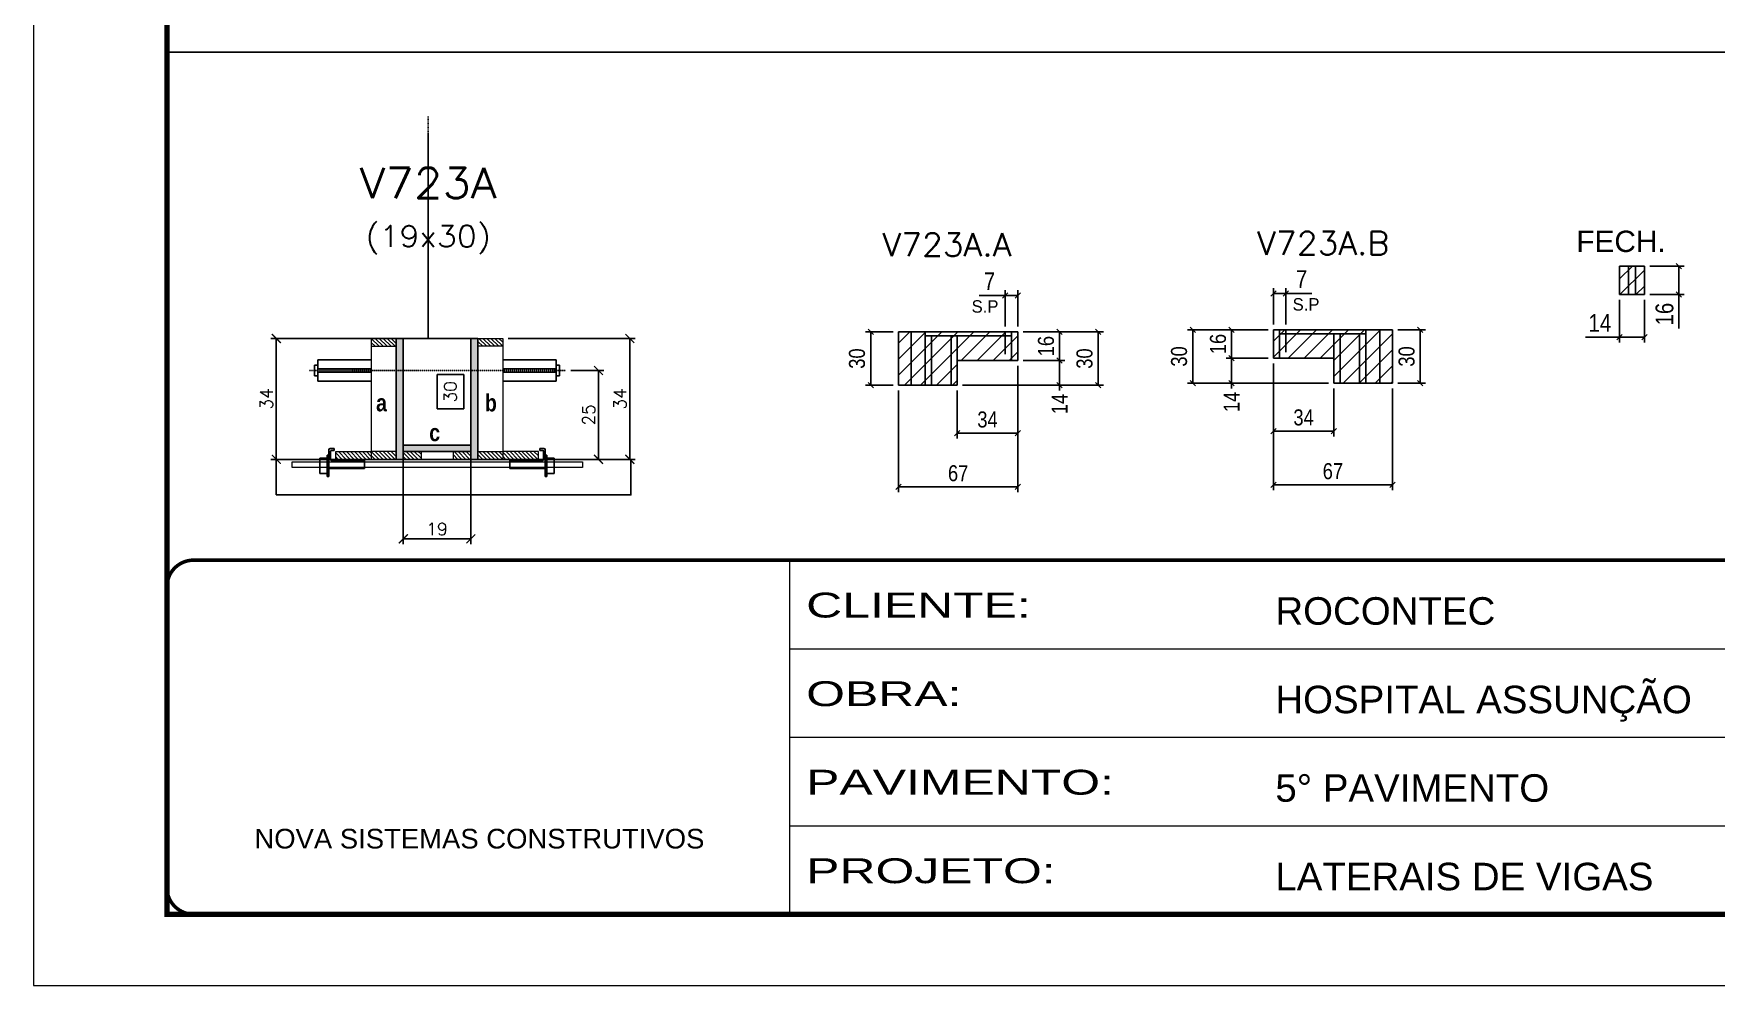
# Model space of a CAD drawing. Extents: x -20960 to -5926, y -2106 to 21915.
# Drawn here: x -10608 to -9662, y 12825 to 13361 of the extents above; entities that cross this region are included whole.
import ezdxf
from ezdxf.enums import TextEntityAlignment as Align

# ---------------------------------------------------------------- set-up
doc = ezdxf.new("R2010")
doc.units = 0
for name, pattern in [('CONTINUO', [0]), ('DASHED', [0.75, 0.5, -0.25]), ('HIDDEN', [0.375, 0.25, -0.125])]:
    doc.linetypes.add(name, pattern=pattern)
for name, color, linetype in [('5', 5, 'Continuous'), ('barrote', 251, 'Continuous'), ('COTA', 241, 'Continuous'), ('Cota Seção (2x)', 4, 'Continuous'), ('detalhes', 4, 'Continuous'), ('Painéis', 200, 'Continuous'), ('presilha', 1, 'Continuous'), ('Reaproveitamento', 251, 'Continuous'), ('SARR_2.2x7', 40, 'Continuous'), ('SARR_3.5x7', 81, 'Continuous'), ('TENSOR', 3, 'Continuous'), ('texto', 7, 'Continuous'), ('Texto de Titulo', 7, 'Continuous'), ('Texto Qtd Sarr', 242, 'Continuous')]:
    doc.layers.add(name, color=color, linetype=linetype)
for name, color, linetype, lineweight in [('CONCRETO', 251, 'Continuous', 25), ('Folhas', 255, 'Continuous', 9), ('Hachura', 251, 'Continuous', 9), ('Madeira', 126, 'Continuous', 18), ('SARRAFO DE PRESSAO', 251, 'DASHED', 9), ('SCO-___-LAJ', 2, 'Continuous', 0), ('Texto Seção', 7, 'Continuous', 15)]:
    doc.layers.add(name, color=color, linetype=linetype, lineweight=lineweight)
doc.styles.add('ARIAL', font='arial.ttf')
doc.styles.add('COTA TECNICA', font='techl___.ttf', dxfattribs={"height": 10})
doc.styles.add('COTA TECNICA-50', font='techl___.ttf', dxfattribs={"height": 9})
doc.styles.add('REGUA-120', font='ROMANS.shx', dxfattribs={"height": 15})
doc.styles.add('Romans', font='romans.shx')
doc.styles.add('ROMAS860', font='ROMAS860.SHX')
doc.styles.get("Standard").update_dxf_attribs({"font": 'arial.ttf'})
doc.styles.add('TECNICA', font='techb___.ttf', dxfattribs={"height": 10})
doc.styles.add('Tecnologia', font='')
doc.styles.get('Tecnologia').set_extended_font_data('Forgotten Futurist')
doc.dimstyles.new('COTA PAINEL-50', dxfattribs={"dimtxt": 9, "dimasz": 3, "dimexe": 3, "dimexo": 3, "dimgap": 3, "dimtad": 1, "dimdec": 1, "dimzin": 12, "dimdsep": 46, "dimtxsty": 'COTA TECNICA-50', "dimblk1": 'OBLIQUE', "dimblk2": 'OBLIQUE', "dimsah": 1, "dimcen": 0.9, "dimclrd": 4, "dimclre": 4, "dimclrt": 240, "dimadec": 1, "dimazin": 3, "dimtfac": 1, "dimtdec": 1, "dimtmove": 0, "dimatfit": 3, "dimfxl": 1, "dimtolj": 1, "dimtzin": 12, "dimarcsym": 0})
doc.dimstyles.new('Cota Seção (2x)', dxfattribs={"dimtxt": 7, "dimasz": 5, "dimexe": 3, "dimexo": 3, "dimgap": 2, "dimtad": 3, "dimdec": 1, "dimlfac": 0.5, "dimzin": 12, "dimdsep": 46, "dimtxsty": 'Romans', "dimblk": 'ARCHTICK', "dimcen": 0, "dimclrd": 4, "dimclre": 4, "dimclrt": 1, "dimadec": 1, "dimazin": 3, "dimtfac": 1, "dimtdec": 1, "dimtmove": 0, "dimatfit": 3, "dimldrblk": 'OBLIQUE', "dimfxl": 1, "dimtolj": 1, "dimtzin": 12, "dimarcsym": 0})
doc.dimstyles.new('Cota Seção interna', dxfattribs={"dimtxt": 7, "dimasz": 6, "dimexe": 0.18, "dimexo": 2, "dimgap": -4, "dimtad": 3, "dimdec": 1, "dimlfac": 0.5, "dimzin": 12, "dimdsep": 46, "dimtxsty": 'Romans', "dimblk": 'ARCHTICK', "dimcen": 0.09, "dimse1": 1, "dimse2": 1, "dimsd1": 1, "dimsd2": 1, "dimclrd": 180, "dimclre": 5, "dimclrt": 1, "dimadec": 0, "dimazin": 3, "dimtfac": 1, "dimtdec": 1, "dimtofl": 0, "dimtmove": 0, "dimatfit": 3, "dimldrblk": 'ARCHTICK', "dimfxl": 1, "dimtolj": 1, "dimtzin": 0, "dimarcsym": 0})
doc.dimstyles.new('PAINEL', dxfattribs={"dimtxt": 10, "dimasz": 3, "dimexe": 3, "dimexo": 3, "dimgap": 3, "dimtad": 1, "dimdec": 1, "dimzin": 12, "dimdsep": 46, "dimtxsty": 'COTA TECNICA', "dimblk1": 'OBLIQUE', "dimblk2": 'OBLIQUE', "dimsah": 1, "dimcen": 0.9, "dimclrd": 4, "dimclre": 4, "dimclrt": 240, "dimadec": 1, "dimazin": 3, "dimtfac": 1, "dimtdec": 1, "dimtmove": 0, "dimatfit": 3, "dimfxl": 1, "dimtolj": 1, "dimtzin": 12, "dimarcsym": 0})
pattern_1 = [(315, (12556.1016, 4891.6984), (1.12253202, 1.12253202), [])]
pattern_2 = [(315, (12556.1016, 4818.0984), (1.12253202, 1.12253202), [])]

# ---------------------------------------------------------------- blocks, each defined once
blk = doc.blocks.new('9999999999')
at = {"color": 30, "linetype": 'CONTINUO'}
for p, q in [((98564.56, 34230.21), (98564.56, 34429.45)), ((98564.56, 34379.64), (99583.98, 34379.64)), ((98564.56, 34329.83), (99487.98, 34329.83)), ((98564.56, 34280.02), (99487.98, 34280.02))]:
    blk.add_line(p, q, dxfattribs=at)
at = {"color": 30, "linetype": 'CONTINUO', "const_width": 2}
blk.add_lwpolyline([(99583.98, 34230.21), (99583.98, 34414.45, 0.414214), (99568.98, 34429.45), (98228.98, 34429.45, 0.414214), (98213.98, 34414.45), (98213.98, 34245.21, 0.414214), (98228.98, 34230.21), (99583.98, 34230.21)], format="xyb", dxfattribs=at)
at = {"layer": 'Folhas'}
blk.add_lwpolyline([(98138.98, 34190.21), (99623.98, 34190.21), (99623.98, 35240.21), (98138.98, 35240.21)], close=True, dxfattribs=at)
at = {"layer": 'Folhas', "color": 30, "const_width": 3}
blk.add_lwpolyline([(98213.98, 34230.21), (99583.98, 34230.21), (99583.98, 35200.21), (98213.98, 35200.21)], close=True, dxfattribs=at)
at = {"color": 7, "linetype": 'Continuous', "ltscale": 5, "style": 'ARIAL'}
for s, height, p in [('ROCONTEC', 15.483, (98837.68, 34393.13)), ('HOSPITAL ASSUNÇÃO', 15.4829, (98837.68, 34343.32)), ('5° PAVIMENTO', 15.4829, (98837.68, 34293.51)), ('NOVA SISTEMAS CONSTRUTIVOS', 11.0592, (98263.19, 34267.21)), ('LATERAIS DE VIGAS', 15.4829, (98837.68, 34243.7))]:
    blk.add_text(s, height=height, dxfattribs=at).set_placement(p)
at = {"layer": 'Folhas', "color": 7, "style": 'Tecnologia', "width": 1.5}
for s, p in [('CLIENTE:', (98573.65, 34397.17)), ('OBRA:', (98573.65, 34347.31)), ('PAVIMENTO:', (98573.65, 34297.5)), ('PROJETO:', (98573.65, 34247.69))]:
    blk.add_text(s, height=14, dxfattribs=at).set_placement(p)
blk = doc.blocks.new('_ArchTick')
at = {"color": 0, "linetype": 'ByBlock', "const_width": 0.15}
blk.add_lwpolyline([(-0.5, -0.5), (0.5, 0.5)], dxfattribs=at)
blk = doc.blocks.new('*D892')
at = {"layer": 'COTA', "color": 4, "lineweight": -2, "transparency": 16777216}
for p, q in [((-10403.52, 13189.34), (-10474.97, 13189.34)), ((-10471.97, 13121.34), (-10471.97, 13189.34)), ((-10441.52, 13121.34), (-10474.97, 13121.34))]:
    blk.add_line(p, q, dxfattribs=at)
at = {"layer": 'Defpoints', "color": 0, "transparency": 16777216}
for p in [(-10471.97, 13189.34), (-10400.52, 13189.34), (-10438.52, 13121.34)]:
    blk.add_point(p, dxfattribs=at)
at = {"layer": 'COTA', "color": 4, "lineweight": -2, "transparency": 16777216, "xscale": 5, "yscale": 5, "zscale": 5}
for p, rotation in [((-10471.97, 13189.34), 90), ((-10471.97, 13121.34), 270)]:
    blk.add_blockref('_ArchTick', p, dxfattribs=dict(at, rotation=rotation))
at = {"layer": 'COTA', "color": 1, "transparency": 16777216, "insert": (-10477.47, 13155.34), "char_height": 7, "attachment_point": 5, "rotation": 90, "style": 'Romans'}
blk.add_mtext('\\A1;34', dxfattribs=at)
blk = doc.blocks.new('_Oblique')
at = {"color": 0, "linetype": 'ByBlock', "lineweight": -2}
blk.add_line((-0.5, -0.5), (0.5, 0.5), dxfattribs=at)
blk = doc.blocks.new('*D893')
at = {"layer": 'COTA', "color": 4, "lineweight": -2, "transparency": 16777216}
for p, q in [((-10341.53, 13189.34), (-10270.04, 13189.34)), ((-10273.04, 13121.34), (-10273.04, 13189.34)), ((-10321.52, 13121.34), (-10270.04, 13121.34))]:
    blk.add_line(p, q, dxfattribs=at)
at = {"layer": 'Defpoints', "color": 0, "transparency": 16777216}
for p in [(-10344.53, 13189.34), (-10273.04, 13189.34), (-10324.52, 13121.34)]:
    blk.add_point(p, dxfattribs=at)
at = {"layer": 'COTA', "color": 4, "lineweight": -2, "transparency": 16777216, "xscale": 5, "yscale": 5, "zscale": 5}
for p, rotation in [((-10273.04, 13189.34), 90), ((-10273.04, 13121.34), 270)]:
    blk.add_blockref('_ArchTick', p, dxfattribs=dict(at, rotation=rotation))
at = {"layer": 'COTA', "color": 1, "transparency": 16777216, "insert": (-10278.54, 13155.34), "char_height": 7, "attachment_point": 5, "rotation": 90, "style": 'Romans'}
blk.add_mtext('\\A1;34', dxfattribs=at)
blk = doc.blocks.new('*D894')
at = {"layer": 'Cota Seção (2x)', "color": 180, "lineweight": -2, "transparency": 16777216}
for p, q in [((-10366.52, 13169.01), (-10381.52, 13169.01)), ((-10381.52, 13169.01), (-10381.52, 13149.68)), ((-10366.52, 13149.68), (-10366.52, 13169.01)), ((-10381.52, 13149.68), (-10366.52, 13149.68))]:
    blk.add_line(p, q, dxfattribs=at)
at = {"layer": 'Defpoints', "color": 0, "transparency": 16777216}
for p in [(-10362.53, 13189.34), (-10362.52, 13189.34), (-10362.52, 13129.34)]:
    blk.add_point(p, dxfattribs=at)
at = {"layer": 'Cota Seção (2x)', "color": 1, "transparency": 16777216, "insert": (-10374.02, 13159.34), "char_height": 7, "attachment_point": 5, "rotation": 90, "style": 'Romans'}
blk.add_mtext('\\A1;30', dxfattribs=at)
blk = doc.blocks.new('titulo1')
at = {"layer": 'Defpoints', "color": 252, "linetype": 'HIDDEN', "ltscale": 2}
blk.add_line((0, 0), (0, 125), dxfattribs=at)
at = {"layer": 'Defpoints', "style": 'Romans', "oblique": 15}
blk.add_attdef('FOLHA', text='', height=10, dxfattribs=at).set_placement((0, 15.58), align=Align.MIDDLE_CENTER)
at = {"layer": 'Texto Qtd Sarr', "color": 3, "style": 'Romans', "oblique": 15}
for tag, height, p in [('TITULO', 17, (0, 71.45)), ('SEÇÃO', 12, (0, 41.55))]:
    blk.add_attdef(tag, text='', height=height, dxfattribs=at).set_placement(p, align=Align.MIDDLE_CENTER)
blk = doc.blocks.new('PRESILHA METÁLICA 1')
at = {"layer": 'presilha'}
for p, q in [((6, 15.5), (7.5, 15.5)), ((6, -2.5), (6, 15.5)), ((7.5, 10.6), (7.5, 19.9)), ((7.5, 15.5), (7.5, -2.5)), ((12, 21), (8.6, 21)), ((9, 11.6), (9, 18.9)), ((12, 19.5), (9.6, 19.5)), ((12, 21), (12, 19.5)), ((0, 13), (6, 13)), ((0, 13), (0, 0)), ((6, 0), (0, 0)), ((6, 13), (6, 0)), ((37.5, 4.1), (7.5, 4.1)), ((37.5, 11), (9.6, 11)), ((37.5, 11), (37.5, 4.1)), ((7.5, -2.5), (6, -2.5))]:
    blk.add_line(p, q, dxfattribs=at)
for centre, radius, start, end in [((8.6, 19.9), 1.14, 90, 180), ((9.6, 18.9), 0.57, 90, 180), ((9.6, 11.6), 0.57, 180, 270)]:
    blk.add_arc(centre, radius, start, end, dxfattribs=at)
blk = doc.blocks.new('*D895')
at = {"layer": 'COTA', "color": 4, "lineweight": -2, "transparency": 16777216}
for p, q in [((-10400.52, 13122.74), (-10400.52, 13073.62)), ((-10362.52, 13122.74), (-10362.52, 13073.62)), ((-10400.52, 13076.62), (-10362.52, 13076.62))]:
    blk.add_line(p, q, dxfattribs=at)
at = {"layer": 'Defpoints', "color": 0, "transparency": 16777216}
for p in [(-10400.52, 13125.74), (-10362.52, 13125.74), (-10362.52, 13076.62)]:
    blk.add_point(p, dxfattribs=at)
at = {"layer": 'COTA', "color": 4, "lineweight": -2, "transparency": 16777216, "xscale": 5, "yscale": 5, "zscale": 5, "rotation": 180}
blk.add_blockref('_ArchTick', (-10400.52, 13076.62), dxfattribs=at)
at = {"layer": 'COTA', "color": 4, "lineweight": -2, "transparency": 16777216, "xscale": 5, "yscale": 5, "zscale": 5}
blk.add_blockref('_ArchTick', (-10362.52, 13076.62), dxfattribs=at)
at = {"layer": 'COTA', "color": 1, "transparency": 16777216, "insert": (-10381.52, 13082.12), "char_height": 7, "attachment_point": 5, "style": 'Romans'}
blk.add_mtext('\\A1;19', dxfattribs=at)
blk = doc.blocks.new('*D896')
at = {"layer": 'COTA', "color": 4, "lineweight": -2, "transparency": 16777216}
for p, q in [((-10306.22, 13171.31), (-10287.66, 13171.31)), ((-10290.66, 13171.31), (-10290.66, 13121.34)), ((-10306.22, 13121.34), (-10287.66, 13121.34))]:
    blk.add_line(p, q, dxfattribs=at)
at = {"layer": 'Defpoints', "color": 0, "transparency": 16777216}
for p in [(-10309.22, 13171.31), (-10309.22, 13121.34), (-10290.66, 13121.34)]:
    blk.add_point(p, dxfattribs=at)
at = {"layer": 'COTA', "color": 4, "lineweight": -2, "transparency": 16777216, "xscale": 5, "yscale": 5, "zscale": 5}
for p, rotation in [((-10290.66, 13171.31), 90), ((-10290.66, 13121.34), 270)]:
    blk.add_blockref('_ArchTick', p, dxfattribs=dict(at, rotation=rotation))
at = {"layer": 'COTA', "color": 1, "transparency": 16777216, "insert": (-10296.16, 13146.33), "char_height": 7, "attachment_point": 5, "rotation": 90, "style": 'Romans'}
blk.add_mtext('\\A1;25', dxfattribs=at)
blk = doc.blocks.new('*D942')
at = {"layer": 'COTA', "color": 4, "lineweight": -2, "transparency": 16777216}
for p, q in [((-10124.79, 13193.04), (-10140.48, 13193.04)), ((-10137.48, 13193.04), (-10137.48, 13163.04)), ((-10124.79, 13163.04), (-10140.48, 13163.04))]:
    blk.add_line(p, q, dxfattribs=at)
at = {"layer": 'Defpoints', "color": 0, "transparency": 16777216}
for p in [(-10121.79, 13193.04), (-10137.48, 13163.04), (-10121.79, 13163.04)]:
    blk.add_point(p, dxfattribs=at)
at = {"layer": 'COTA', "color": 4, "lineweight": -2, "transparency": 16777216, "xscale": 3, "yscale": 3, "zscale": 3}
for p, rotation in [((-10137.48, 13193.04), 90), ((-10137.48, 13163.04), 270)]:
    blk.add_blockref('_Oblique', p, dxfattribs=dict(at, rotation=rotation))
at = {"layer": 'COTA', "color": 240, "transparency": 16777216, "insert": (-10145.18, 13178.04), "char_height": 9, "attachment_point": 5, "rotation": 90, "style": 'COTA TECNICA-50'}
blk.add_mtext('\\A1;30', dxfattribs=at)
blk = doc.blocks.new('*D943')
at = {"layer": 'COTA', "color": 4, "lineweight": -2, "transparency": 16777216}
for p, q in [((-10051.79, 13177.04), (-10028.26, 13177.04)), ((-10031.26, 13177.04), (-10031.26, 13163.04)), ((-10085.79, 13163.04), (-10028.26, 13163.04)), ((-10031.26, 13163.04), (-10031.26, 13160.04))]:
    blk.add_line(p, q, dxfattribs=at)
at = {"layer": 'Defpoints', "color": 0, "transparency": 16777216}
for p in [(-10054.79, 13177.04), (-10088.79, 13163.04), (-10031.26, 13163.04)]:
    blk.add_point(p, dxfattribs=at)
at = {"layer": 'COTA', "color": 4, "lineweight": -2, "transparency": 16777216, "xscale": 3, "yscale": 3, "zscale": 3}
for p, rotation in [((-10031.26, 13177.04), 90), ((-10031.26, 13163.04), 270)]:
    blk.add_blockref('_Oblique', p, dxfattribs=dict(at, rotation=rotation))
at = {"layer": 'COTA', "color": 240, "transparency": 16777216, "insert": (-10031.26, 13152.49), "char_height": 9, "attachment_point": 5, "rotation": 90, "style": 'COTA TECNICA-50'}
blk.add_mtext('\\A1;14', dxfattribs=at)
blk = doc.blocks.new('*D944')
at = {"layer": 'COTA', "color": 4, "lineweight": -2, "transparency": 16777216}
for p, q in [((-10051.79, 13193.04), (-10028.26, 13193.04)), ((-10031.26, 13193.04), (-10031.26, 13177.04)), ((-10051.79, 13177.04), (-10028.26, 13177.04))]:
    blk.add_line(p, q, dxfattribs=at)
at = {"layer": 'Defpoints', "color": 0, "transparency": 16777216}
for p in [(-10054.79, 13193.04), (-10054.79, 13177.04), (-10031.26, 13177.04)]:
    blk.add_point(p, dxfattribs=at)
at = {"layer": 'COTA', "color": 4, "lineweight": -2, "transparency": 16777216, "xscale": 3, "yscale": 3, "zscale": 3}
for p, rotation in [((-10031.26, 13193.04), 90), ((-10031.26, 13177.04), 270)]:
    blk.add_blockref('_Oblique', p, dxfattribs=dict(at, rotation=rotation))
at = {"layer": 'COTA', "color": 240, "transparency": 16777216, "insert": (-10038.85, 13185.04), "char_height": 9, "attachment_point": 5, "rotation": 90, "style": 'COTA TECNICA-50'}
blk.add_mtext('\\A1;16', dxfattribs=at)
blk = doc.blocks.new('*D897')
at = {"layer": 'COTA', "color": 4, "lineweight": -2, "transparency": 16777216}
for p, q in [((-10051.79, 13193.04), (-10006.46, 13193.04)), ((-10009.46, 13193.04), (-10009.46, 13163.04)), ((-10085.79, 13163.04), (-10006.46, 13163.04))]:
    blk.add_line(p, q, dxfattribs=at)
at = {"layer": 'Defpoints', "color": 0, "transparency": 16777216}
for p in [(-10054.79, 13193.04), (-10088.79, 13163.04), (-10009.46, 13163.04)]:
    blk.add_point(p, dxfattribs=at)
at = {"layer": 'COTA', "color": 4, "lineweight": -2, "transparency": 16777216, "xscale": 3, "yscale": 3, "zscale": 3}
for p, rotation in [((-10009.46, 13193.04), 90), ((-10009.46, 13163.04), 270)]:
    blk.add_blockref('_Oblique', p, dxfattribs=dict(at, rotation=rotation))
at = {"layer": 'COTA', "color": 240, "transparency": 16777216, "insert": (-10017.16, 13178.04), "char_height": 9, "attachment_point": 5, "rotation": 90, "style": 'COTA TECNICA-50'}
blk.add_mtext('\\A1;30', dxfattribs=at)
blk = doc.blocks.new('*D945')
at = {"layer": 'COTA', "color": 4, "lineweight": -2, "transparency": 16777216}
for p, q in [((-10054.79, 13174.04), (-10054.79, 13133.01)), ((-10088.79, 13160.04), (-10088.79, 13133.01)), ((-10054.79, 13136.01), (-10088.79, 13136.01))]:
    blk.add_line(p, q, dxfattribs=at)
at = {"layer": 'Defpoints', "color": 0, "transparency": 16777216}
for p in [(-10054.79, 13177.04), (-10088.79, 13163.04), (-10088.79, 13136.01)]:
    blk.add_point(p, dxfattribs=at)
at = {"layer": 'COTA', "color": 4, "lineweight": -2, "transparency": 16777216, "xscale": 3, "yscale": 3, "zscale": 3, "rotation": 180}
blk.add_blockref('_Oblique', (-10088.79, 13136.01), dxfattribs=at)
at = {"layer": 'COTA', "color": 4, "lineweight": -2, "transparency": 16777216, "xscale": 3, "yscale": 3, "zscale": 3}
blk.add_blockref('_Oblique', (-10054.79, 13136.01), dxfattribs=at)
at = {"layer": 'COTA', "color": 240, "transparency": 16777216, "insert": (-10071.79, 13143.71), "char_height": 9, "attachment_point": 5, "style": 'COTA TECNICA-50'}
blk.add_mtext('\\A1;34', dxfattribs=at)
blk = doc.blocks.new('*D898')
at = {"layer": 'COTA', "color": 4, "linetype": 'ByBlock', "lineweight": -2, "transparency": 16777216}
for p, q in [((-10061.79, 13213.51), (-10076.52, 13213.51)), ((-10061.79, 13196.04), (-10061.79, 13216.51)), ((-10054.79, 13213.51), (-10061.79, 13213.51)), ((-10054.79, 13196.04), (-10054.79, 13216.51))]:
    blk.add_line(p, q, dxfattribs=at)
at = {"layer": 'Defpoints', "color": 0, "linetype": 'ByBlock', "transparency": 16777216}
for p in [(-10061.79, 13213.51), (-10061.79, 13193.04), (-10054.79, 13193.04)]:
    blk.add_point(p, dxfattribs=at)
at = {"layer": 'COTA', "color": 4, "linetype": 'ByBlock', "lineweight": -2, "transparency": 16777216, "xscale": 3, "yscale": 3, "zscale": 3, "rotation": 180}
blk.add_blockref('_Oblique', (-10061.79, 13213.51), dxfattribs=at)
at = {"layer": 'COTA', "color": 4, "linetype": 'ByBlock', "lineweight": -2, "transparency": 16777216, "xscale": 3, "yscale": 3, "zscale": 3}
blk.add_blockref('_Oblique', (-10054.79, 13213.51), dxfattribs=at)
at = {"layer": 'COTA', "color": 240, "linetype": 'ByBlock', "transparency": 16777216, "insert": (-10070.65, 13221.58), "char_height": 10, "attachment_point": 5, "style": 'COTA TECNICA'}
blk.add_mtext('\\A1;7', dxfattribs=at)
blk = doc.blocks.new('*D899')
at = {"layer": 'COTA', "color": 4, "lineweight": -2, "transparency": 16777216}
for p, q in [((-10054.79, 13174.04), (-10054.79, 13102.86)), ((-10121.79, 13160.04), (-10121.79, 13102.86)), ((-10121.79, 13105.86), (-10054.79, 13105.86))]:
    blk.add_line(p, q, dxfattribs=at)
at = {"layer": 'Defpoints', "color": 0, "transparency": 16777216}
for p in [(-10054.79, 13177.04), (-10121.79, 13163.04), (-10054.79, 13105.86)]:
    blk.add_point(p, dxfattribs=at)
at = {"layer": 'COTA', "color": 4, "lineweight": -2, "transparency": 16777216, "xscale": 3, "yscale": 3, "zscale": 3, "rotation": 180}
blk.add_blockref('_Oblique', (-10121.79, 13105.86), dxfattribs=at)
at = {"layer": 'COTA', "color": 4, "lineweight": -2, "transparency": 16777216, "xscale": 3, "yscale": 3, "zscale": 3}
blk.add_blockref('_Oblique', (-10054.79, 13105.86), dxfattribs=at)
at = {"layer": 'COTA', "color": 240, "transparency": 16777216, "insert": (-10088.29, 13113.45), "char_height": 9, "attachment_point": 5, "style": 'COTA TECNICA-50'}
blk.add_mtext('\\A1;67', dxfattribs=at)
blk = doc.blocks.new('*D946')
at = {"layer": 'COTA', "color": 4, "lineweight": -2, "transparency": 16777216}
for p, q in [((-9840.93, 13194.22), (-9825.24, 13194.22)), ((-9828.24, 13194.22), (-9828.24, 13164.22)), ((-9840.93, 13164.22), (-9825.24, 13164.22))]:
    blk.add_line(p, q, dxfattribs=at)
at = {"layer": 'Defpoints', "color": 0, "transparency": 16777216}
for p in [(-9843.93, 13194.22), (-9843.93, 13164.22), (-9828.24, 13164.22)]:
    blk.add_point(p, dxfattribs=at)
at = {"layer": 'COTA', "color": 4, "lineweight": -2, "transparency": 16777216, "xscale": 3, "yscale": 3, "zscale": 3}
for p, rotation in [((-9828.24, 13194.22), 90), ((-9828.24, 13164.22), 270)]:
    blk.add_blockref('_Oblique', p, dxfattribs=dict(at, rotation=rotation))
at = {"layer": 'COTA', "color": 240, "transparency": 16777216, "insert": (-9835.93, 13179.22), "char_height": 9, "attachment_point": 5, "rotation": 90, "style": 'COTA TECNICA-50'}
blk.add_mtext('\\A1;30', dxfattribs=at)
blk = doc.blocks.new('*D947')
at = {"layer": 'COTA', "color": 4, "lineweight": -2, "transparency": 16777216}
for p, q in [((-9913.93, 13178.22), (-9937.46, 13178.22)), ((-9934.46, 13178.22), (-9934.46, 13164.22)), ((-9879.93, 13164.22), (-9937.46, 13164.22)), ((-9934.46, 13164.22), (-9934.46, 13161.22))]:
    blk.add_line(p, q, dxfattribs=at)
at = {"layer": 'Defpoints', "color": 0, "transparency": 16777216}
for p in [(-9910.93, 13178.22), (-9934.46, 13164.22), (-9876.93, 13164.22)]:
    blk.add_point(p, dxfattribs=at)
at = {"layer": 'COTA', "color": 4, "lineweight": -2, "transparency": 16777216, "xscale": 3, "yscale": 3, "zscale": 3}
for p, rotation in [((-9934.46, 13178.22), 90), ((-9934.46, 13164.22), 270)]:
    blk.add_blockref('_Oblique', p, dxfattribs=dict(at, rotation=rotation))
at = {"layer": 'COTA', "color": 240, "transparency": 16777216, "insert": (-9934.46, 13153.67), "char_height": 9, "attachment_point": 5, "rotation": 90, "style": 'COTA TECNICA-50'}
blk.add_mtext('\\A1;14', dxfattribs=at)
blk = doc.blocks.new('*D948')
at = {"layer": 'COTA', "color": 4, "lineweight": -2, "transparency": 16777216}
for p, q in [((-9913.93, 13194.22), (-9937.46, 13194.22)), ((-9934.46, 13194.22), (-9934.46, 13178.22)), ((-9913.93, 13178.22), (-9937.46, 13178.22))]:
    blk.add_line(p, q, dxfattribs=at)
at = {"layer": 'Defpoints', "color": 0, "transparency": 16777216}
for p in [(-9910.93, 13194.22), (-9934.46, 13178.22), (-9910.93, 13178.22)]:
    blk.add_point(p, dxfattribs=at)
at = {"layer": 'COTA', "color": 4, "lineweight": -2, "transparency": 16777216, "xscale": 3, "yscale": 3, "zscale": 3}
for p, rotation in [((-9934.46, 13194.22), 90), ((-9934.46, 13178.22), 270)]:
    blk.add_blockref('_Oblique', p, dxfattribs=dict(at, rotation=rotation))
at = {"layer": 'COTA', "color": 240, "transparency": 16777216, "insert": (-9942.05, 13186.22), "char_height": 9, "attachment_point": 5, "rotation": 90, "style": 'COTA TECNICA-50'}
blk.add_mtext('\\A1;16', dxfattribs=at)
blk = doc.blocks.new('*D900')
at = {"layer": 'COTA', "color": 4, "lineweight": -2, "transparency": 16777216}
for p, q in [((-9913.93, 13194.22), (-9959.26, 13194.22)), ((-9956.26, 13194.22), (-9956.26, 13164.22)), ((-9879.93, 13164.22), (-9959.26, 13164.22))]:
    blk.add_line(p, q, dxfattribs=at)
at = {"layer": 'Defpoints', "color": 0, "transparency": 16777216}
for p in [(-9910.93, 13194.22), (-9956.26, 13164.22), (-9876.93, 13164.22)]:
    blk.add_point(p, dxfattribs=at)
at = {"layer": 'COTA', "color": 4, "lineweight": -2, "transparency": 16777216, "xscale": 3, "yscale": 3, "zscale": 3}
for p, rotation in [((-9956.26, 13194.22), 90), ((-9956.26, 13164.22), 270)]:
    blk.add_blockref('_Oblique', p, dxfattribs=dict(at, rotation=rotation))
at = {"layer": 'COTA', "color": 240, "transparency": 16777216, "insert": (-9963.96, 13179.22), "char_height": 9, "attachment_point": 5, "rotation": 90, "style": 'COTA TECNICA-50'}
blk.add_mtext('\\A1;30', dxfattribs=at)
blk = doc.blocks.new('*D949')
at = {"layer": 'COTA', "color": 4, "lineweight": -2, "transparency": 16777216}
for p, q in [((-9910.93, 13175.22), (-9910.93, 13134.19)), ((-9876.93, 13161.22), (-9876.93, 13134.19)), ((-9910.93, 13137.19), (-9876.93, 13137.19))]:
    blk.add_line(p, q, dxfattribs=at)
at = {"layer": 'Defpoints', "color": 0, "transparency": 16777216}
for p in [(-9910.93, 13178.22), (-9876.93, 13164.22), (-9876.93, 13137.19)]:
    blk.add_point(p, dxfattribs=at)
at = {"layer": 'COTA', "color": 4, "lineweight": -2, "transparency": 16777216, "xscale": 3, "yscale": 3, "zscale": 3, "rotation": 180}
blk.add_blockref('_Oblique', (-9910.93, 13137.19), dxfattribs=at)
at = {"layer": 'COTA', "color": 4, "lineweight": -2, "transparency": 16777216, "xscale": 3, "yscale": 3, "zscale": 3}
blk.add_blockref('_Oblique', (-9876.93, 13137.19), dxfattribs=at)
at = {"layer": 'COTA', "color": 240, "transparency": 16777216, "insert": (-9893.93, 13144.89), "char_height": 9, "attachment_point": 5, "style": 'COTA TECNICA-50'}
blk.add_mtext('\\A1;34', dxfattribs=at)
blk = doc.blocks.new('*D901')
at = {"layer": 'COTA', "color": 4, "linetype": 'ByBlock', "lineweight": -2, "transparency": 16777216}
for p, q in [((-9910.93, 13197.22), (-9910.93, 13217.69)), ((-9910.93, 13214.69), (-9903.93, 13214.69)), ((-9903.93, 13197.22), (-9903.93, 13217.69)), ((-9903.93, 13214.69), (-9889.2, 13214.69))]:
    blk.add_line(p, q, dxfattribs=at)
at = {"layer": 'Defpoints', "color": 0, "linetype": 'ByBlock', "transparency": 16777216}
for p in [(-9903.93, 13214.69), (-9910.93, 13194.22), (-9903.93, 13194.22)]:
    blk.add_point(p, dxfattribs=at)
at = {"layer": 'COTA', "color": 4, "linetype": 'ByBlock', "lineweight": -2, "transparency": 16777216, "xscale": 3, "yscale": 3, "zscale": 3, "rotation": 180}
blk.add_blockref('_Oblique', (-9910.93, 13214.69), dxfattribs=at)
at = {"layer": 'COTA', "color": 4, "linetype": 'ByBlock', "lineweight": -2, "transparency": 16777216, "xscale": 3, "yscale": 3, "zscale": 3}
blk.add_blockref('_Oblique', (-9903.93, 13214.69), dxfattribs=at)
at = {"layer": 'COTA', "color": 240, "linetype": 'ByBlock', "transparency": 16777216, "insert": (-9895.07, 13222.76), "char_height": 10, "attachment_point": 5, "style": 'COTA TECNICA'}
blk.add_mtext('\\A1;7', dxfattribs=at)
blk = doc.blocks.new('*D902')
at = {"layer": 'COTA', "color": 4, "lineweight": -2, "transparency": 16777216}
for p, q in [((-9910.93, 13175.22), (-9910.93, 13104.03)), ((-9843.93, 13161.22), (-9843.93, 13104.03)), ((-9843.93, 13107.03), (-9910.93, 13107.03))]:
    blk.add_line(p, q, dxfattribs=at)
at = {"layer": 'Defpoints', "color": 0, "transparency": 16777216}
for p in [(-9910.93, 13178.22), (-9843.93, 13164.22), (-9910.93, 13107.03)]:
    blk.add_point(p, dxfattribs=at)
at = {"layer": 'COTA', "color": 4, "lineweight": -2, "transparency": 16777216, "xscale": 3, "yscale": 3, "zscale": 3, "rotation": 180}
blk.add_blockref('_Oblique', (-9910.93, 13107.03), dxfattribs=at)
at = {"layer": 'COTA', "color": 4, "lineweight": -2, "transparency": 16777216, "xscale": 3, "yscale": 3, "zscale": 3}
blk.add_blockref('_Oblique', (-9843.93, 13107.03), dxfattribs=at)
at = {"layer": 'COTA', "color": 240, "transparency": 16777216, "insert": (-9877.43, 13114.63), "char_height": 9, "attachment_point": 5, "style": 'COTA TECNICA-50'}
blk.add_mtext('\\A1;67', dxfattribs=at)
blk = doc.blocks.new('*D950')
at = {"layer": 'COTA', "color": 4, "lineweight": -2, "ltscale": 25, "transparency": 16777216}
for p, q in [((-9716.17, 13211.07), (-9716.17, 13187.03)), ((-9702.17, 13211.07), (-9702.17, 13187.03)), ((-9716.17, 13190.03), (-9735.29, 13190.03)), ((-9702.17, 13190.03), (-9716.17, 13190.03))]:
    blk.add_line(p, q, dxfattribs=at)
at = {"layer": 'Defpoints', "color": 0, "ltscale": 25, "transparency": 16777216}
for p in [(-9716.17, 13214.07), (-9702.17, 13214.07), (-9702.17, 13190.03)]:
    blk.add_point(p, dxfattribs=at)
at = {"layer": 'COTA', "color": 4, "lineweight": -2, "ltscale": 25, "transparency": 16777216, "xscale": 3, "yscale": 3, "zscale": 3, "rotation": 180}
blk.add_blockref('_Oblique', (-9716.17, 13190.03), dxfattribs=at)
at = {"layer": 'COTA', "color": 4, "lineweight": -2, "ltscale": 25, "transparency": 16777216, "xscale": 3, "yscale": 3, "zscale": 3}
blk.add_blockref('_Oblique', (-9702.17, 13190.03), dxfattribs=at)
at = {"layer": 'COTA', "color": 240, "ltscale": 25, "transparency": 16777216, "insert": (-9727.23, 13198.1), "char_height": 10, "attachment_point": 5, "style": 'COTA TECNICA'}
blk.add_mtext('\\A1;14', dxfattribs=at)
blk = doc.blocks.new('*D951')
at = {"layer": 'COTA', "color": 4, "lineweight": -2, "ltscale": 25, "transparency": 16777216}
for p, q in [((-9699.17, 13230.07), (-9679.69, 13230.07)), ((-9682.69, 13230.07), (-9682.69, 13214.07)), ((-9699.17, 13214.07), (-9679.69, 13214.07)), ((-9682.69, 13214.07), (-9682.69, 13195.05))]:
    blk.add_line(p, q, dxfattribs=at)
at = {"layer": 'Defpoints', "color": 0, "ltscale": 25, "transparency": 16777216}
for p in [(-9702.17, 13230.07), (-9702.17, 13214.07), (-9682.69, 13214.07)]:
    blk.add_point(p, dxfattribs=at)
at = {"layer": 'COTA', "color": 4, "lineweight": -2, "ltscale": 25, "transparency": 16777216, "xscale": 3, "yscale": 3, "zscale": 3}
for p, rotation in [((-9682.69, 13230.07), 90), ((-9682.69, 13214.07), 270)]:
    blk.add_blockref('_Oblique', p, dxfattribs=dict(at, rotation=rotation))
at = {"layer": 'COTA', "color": 240, "ltscale": 25, "transparency": 16777216, "insert": (-9690.8, 13203.06), "char_height": 10, "attachment_point": 5, "rotation": 90, "style": 'COTA TECNICA'}
blk.add_mtext('\\A1;16', dxfattribs=at)

msp = doc.modelspace()

# ---------------------------------------------------------------- hatches: boundary and pattern name
at = {"layer": 'Hachura'}
h = msp.add_hatch(dxfattribs=at)
h.set_pattern_fill('ANSI31', color=256, scale=0.5, angle=270, style=0)
h.set_pattern_definition([(315, (12556.1016, 4881.6984), (1.12253202, 1.12253202), [])])
h.paths.add_polyline_path([(-10404.52, 13184.94), (-10404.52, 13189.34), (-10418.52, 13189.34), (-10418.52, 13184.94)])
h = msp.add_hatch(color=256, dxfattribs=at)
h.dxf.hatch_style = 1
h.paths.add_polyline_path([(-10404.52, 13189.34), (-10400.52, 13189.34), (-10400.52, 13121.34), (-10404.52, 13121.34)])
h = msp.add_hatch(color=256, dxfattribs=at)
h.dxf.hatch_style = 1
h.paths.add_polyline_path([(-10358.53, 13189.34), (-10362.53, 13189.34), (-10362.52, 13121.34), (-10358.52, 13121.34)])
h = msp.add_hatch(dxfattribs=at)
h.set_pattern_fill('ANSI31', color=256, scale=0.5, angle=270, style=0)
h.set_pattern_definition([(315, (12556.1113, 4881.6984), (1.12253202, 1.12253202), [])])
h.paths.add_polyline_path([(-10358.53, 13184.94), (-10358.53, 13189.34), (-10344.53, 13189.34), (-10344.53, 13184.94)])
h = msp.add_hatch(dxfattribs=at)
h.set_pattern_fill('ANSI31', color=256, scale=0.5, angle=270, style=0)
h.set_pattern_definition(pattern_1)
h.paths.add_polyline_path([(-10438.52, 13121.34), (-10438.52, 13125.74), (-10418.52, 13125.74), (-10418.52, 13121.34)])
h = msp.add_hatch(dxfattribs=at)
h.set_pattern_fill('ANSI31', color=256, scale=0.5, angle=270, style=0)
h.set_pattern_definition(pattern_2)
h.paths.add_polyline_path([(-10404.52, 13121.34), (-10404.52, 13125.74), (-10418.52, 13125.74), (-10418.52, 13121.34)])
h = msp.add_hatch(color=256, dxfattribs=at)
h.dxf.hatch_style = 1
h.paths.add_polyline_path([(-10400.52, 13125.74), (-10400.52, 13129.34), (-10362.52, 13129.34), (-10362.52, 13125.74)])
h = msp.add_hatch(dxfattribs=at)
h.set_pattern_fill('ANSI31', color=256, scale=0.5, angle=270, style=0)
h.set_pattern_definition(pattern_1)
h.paths.add_polyline_path([(-10400.52, 13121.34), (-10400.52, 13125.74), (-10390.52, 13125.74), (-10390.52, 13121.34)])
h = msp.add_hatch(dxfattribs=at)
h.set_pattern_fill('ANSI31', color=256, scale=0.5, angle=270, style=0)
h.set_pattern_definition(pattern_1)
h.paths.add_polyline_path([(-10362.52, 13121.34), (-10362.52, 13125.74), (-10372.52, 13125.74), (-10372.52, 13121.34)])
h = msp.add_hatch(dxfattribs=at)
h.set_pattern_fill('ANSI31', color=256, scale=0.5, angle=270, style=0)
h.set_pattern_definition(pattern_2)
h.paths.add_polyline_path([(-10358.52, 13121.34), (-10358.52, 13125.74), (-10344.52, 13125.74), (-10344.52, 13121.34)])
h = msp.add_hatch(dxfattribs=at)
h.set_pattern_fill('ANSI31', color=256, scale=0.5, angle=270, style=0)
h.set_pattern_definition(pattern_1)
h.paths.add_polyline_path([(-10324.52, 13121.34), (-10324.52, 13125.74), (-10344.52, 13125.74), (-10344.52, 13121.34)])
at = {"layer": 'Reaproveitamento', "linetype": 'ByBlock'}
h = msp.add_hatch(dxfattribs=at)
h.set_pattern_fill('ANSI31', color=256, scale=2)
h.set_pattern_definition([(45, (-150291.9694, -17371.782), (-4.49012806, 4.49012806), [])])
h.paths.add_polyline_path([(-9716.17, 13214.07), (-9702.17, 13214.07), (-9702.17, 13230.07), (-9716.17, 13230.07)])
h = msp.add_hatch(dxfattribs=at)
h.set_pattern_fill('ANSI31', color=256, scale=2)
h.set_pattern_definition([(45, (-150644.5804, -17408.808), (-4.49012806, 4.49012806), [])])
h.paths.add_polyline_path([(-10054.79, 13177.04), (-10054.79, 13193.04), (-10121.79, 13193.04), (-10121.79, 13163.04), (-10088.79, 13163.04), (-10088.79, 13177.04)])
h = msp.add_hatch(dxfattribs=at)
h.set_pattern_fill('ANSI31', color=256, scale=2)
h.set_pattern_definition([(45, (-150433.7263, -17407.6294), (-4.49012806, 4.49012806), [])])
h.paths.add_polyline_path([(-9843.93, 13164.22), (-9843.93, 13194.22), (-9910.93, 13194.22), (-9910.93, 13178.22), (-9876.93, 13178.22), (-9876.93, 13164.22)])

# ---------------------------------------------------------------- linework, layer by layer
at = {"ltscale": 3}
for p, q in [((-10450.52, 13174.31), (-10450.52, 13168.31)), ((-10448.52, 13174.31), (-10450.52, 13174.31)), ((-10448.52, 13177.31), (-10448.52, 13165.31)), ((-10448.52, 13177.31), (-10418.52, 13177.31)), ((-10418.52, 13172.31), (-10448.52, 13172.31)), ((-10314.52, 13177.31), (-10344.52, 13177.31)), ((-10344.52, 13172.31), (-10314.52, 13172.31)), ((-10314.52, 13177.31), (-10314.52, 13165.31)), ((-10312.52, 13174.31), (-10314.52, 13174.31)), ((-10312.52, 13174.31), (-10312.52, 13168.31)), ((-10448.52, 13168.31), (-10450.52, 13168.31)), ((-10418.52, 13170.31), (-10448.52, 13170.31)), ((-10448.52, 13165.31), (-10418.52, 13165.31)), ((-10344.52, 13170.31), (-10314.52, 13170.31)), ((-10314.52, 13165.31), (-10344.52, 13165.31)), ((-10314.52, 13168.31), (-10312.52, 13168.31))]:
    msp.add_line(p, q, dxfattribs=at)
at = {"layer": 'barrote'}
msp.add_lwpolyline([(-10471.97, 13101.34), (-10272.39, 13101.34), (-10272.39, 13121.34), (-10471.97, 13121.34)], close=True, dxfattribs=at)
at = {"layer": 'CONCRETO'}
msp.add_lwpolyline([(-10400.52, 13189.34), (-10362.52, 13189.34), (-10362.52, 13129.34), (-10400.52, 13129.34), (-10400.52, 13189.34)], close=True, dxfattribs=at)
at = {"layer": 'COTA', "linetype": 'ByBlock'}
msp.add_line((-10533.5, 13350.37), (-9163.5, 13350.37), dxfattribs=at)
at = {"layer": 'Madeira'}
for points in [[(-10404.52, 13184.94), (-10404.52, 13189.34), (-10418.52, 13189.34), (-10418.52, 13184.94)], [(-10404.52, 13189.34), (-10418.52, 13189.34), (-10418.52, 13121.34), (-10404.52, 13121.34)], [(-10358.53, 13184.94), (-10358.53, 13189.34), (-10344.53, 13189.34), (-10344.53, 13184.94)], [(-10358.53, 13189.34), (-10344.53, 13189.34), (-10344.52, 13121.34), (-10358.52, 13121.34)], [(-10438.52, 13121.34), (-10438.52, 13125.74), (-10418.52, 13125.74), (-10418.52, 13121.34)], [(-10404.52, 13121.34), (-10404.52, 13125.74), (-10418.52, 13125.74), (-10418.52, 13121.34)], [(-10400.52, 13121.34), (-10400.52, 13125.74), (-10390.52, 13125.74), (-10390.52, 13121.34)], [(-10362.52, 13121.34), (-10362.52, 13125.74), (-10372.52, 13125.74), (-10372.52, 13121.34)], [(-10358.52, 13121.34), (-10358.52, 13125.74), (-10344.52, 13125.74), (-10344.52, 13121.34)], [(-10324.52, 13121.34), (-10324.52, 13125.74), (-10344.52, 13125.74), (-10344.52, 13121.34)]]:
    msp.add_lwpolyline(points, close=True, dxfattribs=at)
at = {"layer": 'Painéis', "ltscale": 25}
for p, q in [((-9702.17, 13230.07), (-9716.17, 13230.07)), ((-9716.17, 13230.07), (-9716.17, 13214.07)), ((-9702.17, 13214.07), (-9702.17, 13230.07)), ((-9716.17, 13214.07), (-9702.17, 13214.07))]:
    msp.add_line(p, q, dxfattribs=at)
at = {"layer": 'Painéis', "linetype": 'ByBlock'}
for p, q in [((-10121.79, 13163.04), (-10121.79, 13193.04)), ((-10121.79, 13193.04), (-10054.79, 13193.04)), ((-10054.79, 13193.04), (-10054.79, 13177.04)), ((-9843.93, 13194.22), (-9910.93, 13194.22)), ((-9910.93, 13194.22), (-9910.93, 13178.22)), ((-9843.93, 13164.22), (-9843.93, 13194.22)), ((-10054.79, 13177.04), (-10088.79, 13177.04)), ((-10088.79, 13177.04), (-10088.79, 13163.04)), ((-9910.93, 13178.22), (-9876.93, 13178.22)), ((-9876.93, 13178.22), (-9876.93, 13164.22)), ((-10088.79, 13163.04), (-10121.79, 13163.04)), ((-9876.93, 13164.22), (-9843.93, 13164.22))]:
    msp.add_line(p, q, dxfattribs=at)
at = {"layer": 'Painéis'}
for points in [[(-10404.52, 13189.34), (-10400.52, 13189.34), (-10400.52, 13121.34), (-10404.52, 13121.34)], [(-10358.53, 13189.34), (-10362.53, 13189.34), (-10362.52, 13121.34), (-10358.52, 13121.34)], [(-10400.52, 13125.74), (-10400.52, 13129.34), (-10362.52, 13129.34), (-10362.52, 13125.74)]]:
    msp.add_lwpolyline(points, close=True, dxfattribs=at)
at = {"layer": 'SARR_2.2x7', "linetype": 'Continuous', "ltscale": 50}
for p, q in [((-9711.17, 13230.07), (-9711.17, 13214.07)), ((-9707.17, 13214.07), (-9707.17, 13230.07))]:
    msp.add_line(p, q, dxfattribs=at)
at = {"layer": 'SARR_2.2x7', "linetype": 'Continuous'}
for p, q in [((-10114.79, 13193.04), (-10114.79, 13163.04)), ((-10058.29, 13190.84), (-10106.79, 13190.84)), ((-9907.43, 13192.02), (-9858.93, 13192.02)), ((-9850.93, 13194.22), (-9850.93, 13164.22))]:
    msp.add_line(p, q, dxfattribs=at)
at = {"layer": 'SARR_2.2x7', "linetype": 'HIDDEN', "ltscale": 50}
for p, q in [((-10061.79, 13193.04), (-10061.79, 13177.04)), ((-9903.93, 13194.22), (-9903.93, 13178.22))]:
    msp.add_line(p, q, dxfattribs=at)
at = {"layer": 'SARR_3.5x7'}
for p, q in [((-10106.79, 13193.04), (-10106.79, 13163.04)), ((-10103.29, 13190.84), (-10103.29, 13163.04)), ((-10092.29, 13190.84), (-10092.29, 13163.04)), ((-10088.79, 13190.84), (-10088.79, 13163.04)), ((-10058.29, 13193.04), (-10058.29, 13177.04)), ((-9907.43, 13194.22), (-9907.43, 13178.22)), ((-9876.93, 13192.02), (-9876.93, 13164.22)), ((-9873.43, 13192.02), (-9873.43, 13164.22)), ((-9862.43, 13192.02), (-9862.43, 13164.22)), ((-9858.93, 13194.22), (-9858.93, 13164.22))]:
    msp.add_line(p, q, dxfattribs=at)
at = {"layer": 'SCO-___-LAJ', "color": 1}
msp.add_lwpolyline([(-10462.97, 13120.01), (-10299.71, 13120.01), (-10299.71, 13116.81), (-10462.97, 13116.81)], close=True, dxfattribs=at)
at = {"layer": 'TENSOR', "linetype": 'HIDDEN', "ltscale": 0.5}
msp.add_line((-10453.52, 13171.31), (-10309.22, 13171.31), dxfattribs=at)

# ---------------------------------------------------------------- block references
at = {"layer": 'presilha', "yscale": 0.6666666666666666, "zscale": 0.6666666666666666}
for p, xscale in [((-10447.39, 13113.38), 0.6666666666666666), ((-10315.65, 13113.38), -0.6666666666666666)]:
    msp.add_blockref('PRESILHA METÁLICA 1', p, dxfattribs=dict(at, xscale=xscale))
at = {"layer": 'SARRAFO DE PRESSAO', "color": 6, "linetype": 'ByBlock'}
msp.add_blockref('9999999999', (-108747.48, -21364.84), dxfattribs=at)
at = {"layer": 'Texto Seção'}
ref = msp.add_blockref('titulo1', (-10386.52, 13189.34), dxfattribs=at)
ref.add_attrib('TITULO', 'V723A', dxfattribs={"layer": 'Texto de Titulo', "color": 7, "height": 17, "style": 'Romans', "width": 1.1}).set_placement((-10386.52, 13276.84), align=Align.MIDDLE_CENTER)
ref.add_attrib('SEÇÃO', '(19x30)', dxfattribs={"layer": 'Texto de Titulo', "color": 7, "height": 12, "style": 'Romans', "width": 1.1}).set_placement((-10386.52, 13246.84), align=Align.MIDDLE_CENTER)

# ---------------------------------------------------------------- texts
at = {"layer": '5', "color": 7, "linetype": 'Continuous'}
msp.add_text('FECH. ', height=12, rotation=359.99996, dxfattribs=at).set_placement((-9740.46, 13238.01))
at = {"layer": 'detalhes', "style": 'TECNICA'}
for s, p in [('a', (-10415.82, 13148.33)), ('b', (-10354.59, 13148.32)), ('c', (-10385.92, 13131.58))]:
    msp.add_text(s, height=9.6, dxfattribs=at).set_placement(p)
at = {"layer": 'texto', "color": 4, "char_height": 7, "attachment_point": 5, "style": 'ROMAS860'}
for insert, rotation in [((-10073.18, 13207.32), 0.00085), ((-9892.54, 13208.5), 359.99915)]:
    msp.add_mtext('S.P', dxfattribs=dict(at, insert=insert, rotation=rotation))
at = {"layer": 'Texto Seção', "style": 'REGUA-120', "width": 1.05}
for s, p in [('V723A.A', (-10130.85, 13235.67)), ('V723A.B', (-9919.99, 13236.46))]:
    msp.add_text(s, height=13, dxfattribs=at).set_placement(p)

# ---------------------------------------------------------------- dimensions: what is measured, and where the dimension line sits
at = {"layer": 'COTA', "linetype": 'ByBlock'}
dim = msp.add_linear_dim(base=(-10061.79, 13213.51), p1=(-10054.79, 13193.04), p2=(-10061.79, 13193.04), dimstyle='PAINEL', dxfattribs=at)
dim.commit()
dim.dimension.update_dxf_attribs({"geometry": '*D898', "text_midpoint": (-10070.65, 13221.58)})
dim = msp.add_linear_dim(base=(-9903.93, 13214.69), p1=(-9910.93, 13194.22), p2=(-9903.93, 13194.22), angle=180, dimstyle='PAINEL', dxfattribs=at)
dim.commit()
dim.dimension.update_dxf_attribs({"geometry": '*D901', "text_midpoint": (-9895.07, 13222.76)})
at = {"layer": 'COTA', "ltscale": 25}
dim = msp.add_linear_dim(base=(-9682.69, 13214.07), p1=(-9702.17, 13230.07), p2=(-9702.17, 13214.07), angle=90, dimstyle='PAINEL', dxfattribs=at)
dim.commit()
dim.dimension.update_dxf_attribs({"geometry": '*D951', "text_midpoint": (-9690.8, 13203.06)})
dim = msp.add_linear_dim(base=(-9702.17, 13190.03), p1=(-9716.17, 13214.07), p2=(-9702.17, 13214.07), dimstyle='PAINEL', dxfattribs=at)
dim.commit()
dim.dimension.update_dxf_attribs({"geometry": '*D950', "text_midpoint": (-9727.23, 13190.03), "dimtype": 160})
at = {"layer": 'COTA'}
for base, p1, p2, angle, dimstyle, picture, middle in [((-10471.97, 13189.34), (-10438.52, 13121.34), (-10400.52, 13189.34), 90, 'Cota Seção (2x)', '*D892', (-10477.47, 13155.34)), ((-10273.04, 13189.34), (-10324.52, 13121.34), (-10344.53, 13189.34), 90, 'Cota Seção (2x)', '*D893', (-10278.54, 13155.34)), ((-10137.48, 13163.04), (-10121.79, 13193.04), (-10121.79, 13163.04), 90, 'COTA PAINEL-50', '*D942', (-10145.18, 13178.04)), ((-10009.46, 13163.04), (-10054.79, 13193.04), (-10088.79, 13163.04), 90, 'COTA PAINEL-50', '*D897', (-10017.16, 13178.04)), ((-10031.26, 13177.04), (-10054.79, 13193.04), (-10054.79, 13177.04), 90, 'COTA PAINEL-50', '*D944', (-10038.85, 13185.04)), ((-9956.26, 13164.22), (-9910.93, 13194.22), (-9876.93, 13164.22), 90, 'COTA PAINEL-50', '*D900', (-9963.96, 13179.22)), ((-9934.46, 13178.22), (-9910.93, 13194.22), (-9910.93, 13178.22), 90, 'COTA PAINEL-50', '*D948', (-9942.05, 13186.22)), ((-9828.24, 13164.22), (-9843.93, 13194.22), (-9843.93, 13164.22), 90, 'COTA PAINEL-50', '*D946', (-9835.93, 13179.22)), ((-10290.66, 13121.34), (-10309.22, 13171.31), (-10309.22, 13121.34), 90, 'Cota Seção (2x)', '*D896', (-10296.16, 13146.33)), ((-9876.93, 13137.19), (-9910.93, 13178.22), (-9876.93, 13164.22), 180, 'COTA PAINEL-50', '*D949', (-9893.93, 13144.89)), ((-9910.93, 13107.03), (-9843.93, 13164.22), (-9910.93, 13178.22), 180, 'COTA PAINEL-50', '*D902', (-9877.43, 13114.63))]:
    dim = msp.add_linear_dim(base=base, p1=p1, p2=p2, angle=angle, dimstyle=dimstyle, dxfattribs=at)
    dim.commit()
    dim.dimension.update_dxf_attribs({"geometry": picture, "text_midpoint": middle})
for base, p1, p2, dimstyle, picture, middle in [((-10054.79, 13105.86), (-10121.79, 13163.04), (-10054.79, 13177.04), 'COTA PAINEL-50', '*D899', (-10088.29, 13113.45)), ((-10088.79, 13136.01), (-10054.79, 13177.04), (-10088.79, 13163.04), 'COTA PAINEL-50', '*D945', (-10071.79, 13143.71)), ((-10362.52, 13076.62), (-10400.52, 13125.74), (-10362.52, 13125.74), 'Cota Seção (2x)', '*D895', (-10381.52, 13082.12))]:
    dim = msp.add_linear_dim(base=base, p1=p1, p2=p2, dimstyle=dimstyle, dxfattribs=at)
    dim.commit()
    dim.dimension.update_dxf_attribs({"geometry": picture, "text_midpoint": middle})
for base, p1, p2, picture, middle in [((-10031.26, 13163.04), (-10054.79, 13177.04), (-10088.79, 13163.04), '*D943', (-10031.26, 13152.49)), ((-9934.46, 13164.22), (-9910.93, 13178.22), (-9876.93, 13164.22), '*D947', (-9934.46, 13153.67))]:
    dim = msp.add_linear_dim(base=base, p1=p1, p2=p2, angle=90, dimstyle='COTA PAINEL-50', override={"dimtad": 0}, dxfattribs=at)
    dim.commit()
    dim.dimension.update_dxf_attribs({"geometry": picture, "text_midpoint": middle})
at = {"layer": 'Cota Seção (2x)'}
dim = msp.add_linear_dim(base=(-10362.52, 13189.34), p1=(-10362.52, 13129.34), p2=(-10362.53, 13189.34), angle=90, dimstyle='Cota Seção interna', dxfattribs=at)
dim.commit()
dim.dimension.update_dxf_attribs({"geometry": '*D894', "text_midpoint": (-10362.52, 13159.34), "dimtype": 160})

doc.saveas('drawing.dxf')
